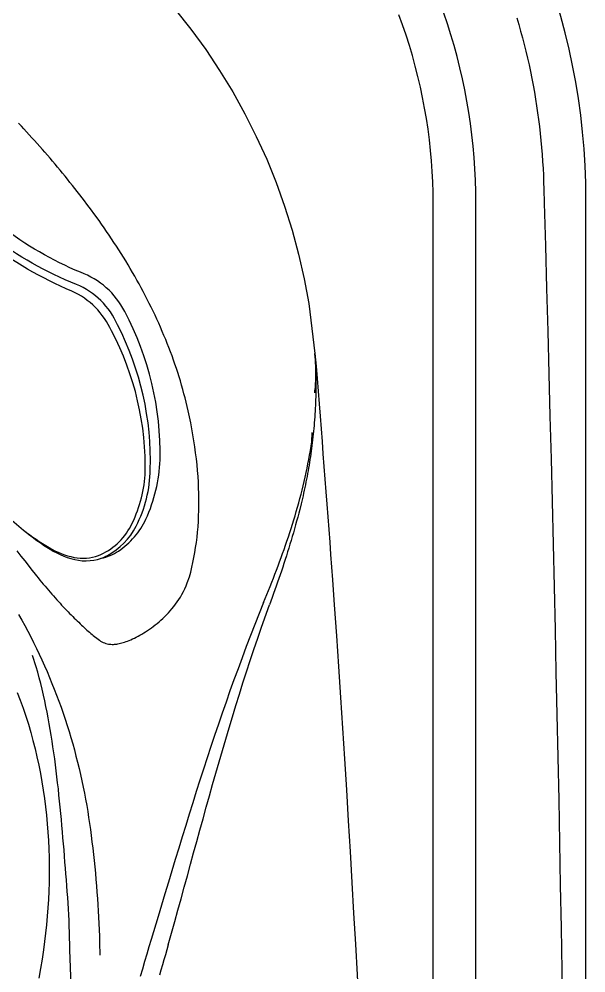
# Model space of a CAD drawing. Extents: x 403 to 503, y 484 to 637.
# Drawn here: x 493.21 to 503.13, y 566.23 to 582.93 of the extents above; entities that cross this region are included whole.
import ezdxf

# ---------------------------------------------------------------- set-up
doc = ezdxf.new("R2010")
doc.units = 0
doc.header["$MEASUREMENT"] = 0
for name, color, linetype in [('1', 4, 'Continuous'), ('1_CYAN', 4, 'Continuous'), ('2', 2, 'Continuous'), ('SPA', 2, 'Continuous')]:
    doc.layers.add(name, color=color, linetype=linetype)

# ---------------------------------------------------------------- blocks, each defined once
blk = doc.blocks.new('Pillow07')
at = {"layer": '1_CYAN', "color": 4, "linetype": 'Continuous'}
blk.add_lwpolyline([(-2.358, -0.87, -0.006603), (-5.745, -0.616, -0.021924), (-6.178, -0.554, -0.081502), (-6.683, -0.382, -0.155149), (-7.057, -0.002, -0.083013), (-7.178, 0.3, -0.136326), (-7.125, 1.034, -0.096778), (-6.565, 1.944, -0.127397), (-4.291, 3.344, -0.186872), (-3.258, 3.28, 0.065625), (-1.71, 2.868, 0.071435), (1.71, 2.868, 0.065625), (3.258, 3.28, -0.186872), (4.291, 3.344, -0.127397), (6.565, 1.944, -0.096778), (7.125, 1.034, -0.136326), (7.178, 0.3, -0.083013), (7.057, -0.002, -0.155149), (6.683, -0.382, -0.081502), (6.178, -0.554, -0.021924), (5.745, -0.616, -0.006603), (2.358, -0.87, -0.02343)], format="xyb", close=True, dxfattribs=at)
at = {"layer": '1_CYAN', "color": 3, "linetype": 'Continuous'}
for points in [[(-7.051, -0.007, -0.035917), (-7.097, 0.106, -0.150356), (-7.089, 0.827, -0.114334), (-6.565, 1.702, -0.12673), (-4.367, 3.088, -0.194366), (-3.357, 3.079, 0.069606), (-1.71, 2.626, 0.073636), (1.71, 2.626, 0.069606), (3.357, 3.079, -0.194366), (4.367, 3.088, -0.12673), (6.565, 1.702, -0.114334), (7.089, 0.827, -0.150356), (7.097, 0.106, -0.034443), (7.053, -0.003)], [(-5.745, -0.616, -0.03429), (-6.274, -0.516, -0.087533), (-6.708, -0.327, -0.132713), (-6.986, -0.006, -0.179167), (-7.021, 0.761, -0.10283), (-6.565, 1.573, -0.130003), (-4.366, 2.938, -0.182201), (-3.385, 2.942, 0.065189), (-1.71, 2.497, 0.071467), (1.71, 2.497, 0.065189), (3.385, 2.942, -0.182201), (4.366, 2.938, -0.130003), (6.565, 1.573, -0.10283), (7.021, 0.761, -0.179167), (6.986, -0.006, -0.132713), (6.708, -0.327, -0.087533), (6.274, -0.516, -0.03429), (5.745, -0.616)], [(-0.014, 1.929, 0.082097), (-2.745, 1.506, 0.081749), (-3.889, 0.917, 0.10997), (-4.213, 0.537, 0.288824), (-4.2, 0.045, 0.128848), (-3.81, -0.311, 0.064282), (-3.023, -0.615, 0.029904), (-2.157, -0.782, 0.020061), (-1.104, -0.879, 0.013811), (0, -0.907, 0.013811), (1.104, -0.879, 0.020061), (2.157, -0.782, 0.029904), (3.023, -0.615, 0.064282), (3.81, -0.311, 0.128848), (4.2, 0.045, 0.288824), (4.213, 0.537, 0.10997), (3.889, 0.917, 0.081749), (2.745, 1.506, 0.082097), (0.014, 1.929)], [(0.011, 1.79, 0.069931), (-2.482, 1.457, 0.085576), (-3.783, 0.864, 0.092534), (-4.083, 0.559, 0.328712), (-4.083, 0.027, 0.110973), (-3.715, -0.285, 0.062647), (-2.923, -0.588, 0.030211), (-2.047, -0.756, 0.019896), (-1.004, -0.852, 0.013777), (0, -0.878, 0.013777), (1.004, -0.852, 0.019896), (2.047, -0.756, 0.030211), (2.923, -0.588, 0.062647), (3.715, -0.285, 0.110973), (4.083, 0.027, 0.328712), (4.083, 0.559, 0.092534), (3.783, 0.864, 0.085576), (2.482, 1.457, 0.069931), (-0.011, 1.79)], [(-0.673, -0.235, -0.282153), (-0.657, 0.213, -0.468167), (0.424, 0.365), (0.53, 0.464, 0.460953), (-0.64, 0.337, 0.238725), (-0.726, -0.14, 0.137161), (-0.575, -0.35, 0.261069), (-0.572, -0.35, 0.46986), (-0.572, -0.349, -0.265453), (-0.636, -0.154, -0.195188), (-0.504, 0.022, -0.314105), (0, 0), (0.103, 0.084, 0.355977), (-0.538, 0.084, 0.328478), (-0.641, -0.257, -0.416518), (-0.642, -0.26, -0.387302), (-0.648, -0.259, -0.279485), (-0.621, 0.078, -0.429748), (0.212, 0.176), (0.318, 0.268, 0.422176), (-0.607, 0.19, 0.293997), (-0.668, -0.234, -0.469659), (-0.669, -0.236, -0.320928), (-0.673, -0.236)], [(-0.103, -0.081, 0.285107), (0.492, -0.111, 0.365107), (0.641, 0.3, -0.389885), (0.642, 0.303, -0.434748), (0.648, 0.302, -0.361319), (0.536, -0.156, -0.307672), (-0.212, -0.163), (-0.318, -0.239, 0.290786), (0.528, -0.239, 0.371252), (0.668, 0.272, -0.388988), (0.669, 0.275, -0.244043), (0.673, 0.274, -0.383995), (0.537, -0.307, -0.280367), (-0.424, -0.313), (-0.53, -0.383, 0.237756), (0.409, -0.447, 0.379998), (0.74, 0.108, 0.130298), (0.575, 0.42, 0.419454), (0.572, 0.419, 0.370938), (0.572, 0.418, -0.227085), (0.632, 0.16, -0.183703), (0.51, -0.012, -0.310404), (0, 0), (-0.106, -0.083)]]:
    blk.add_lwpolyline(points, format="xyb", dxfattribs=at)
blk = doc.blocks.new('2010GRANDEE')
at = {"layer": 'SPA', "color": 3, "linetype": 'Continuous'}
blk.add_line((98.186, 12.057), (98.186, 79.054), dxfattribs=at)
at = {"layer": 'SPA', "color": 4}
blk.add_lwpolyline([(12, 0), (88.112, 0, 0.414214), (100.112, 12), (100.112, 79.111, 0.414214), (88.112, 91.111), (12, 91.111, 0.414214), (0, 79.111), (0, 12, 0.414214)], format="xyb", close=True, dxfattribs=at)
at = {"layer": 'SPA', "color": 3, "linetype": 'Continuous'}
for points in [[(98.902, 82.3), (98.936, 82.183), (98.969, 82.066), (99.001, 81.948), (99.032, 81.83), (99.061, 81.712), (99.089, 81.593), (99.116, 81.475), (99.141, 81.355), (99.165, 81.236), (99.188, 81.116), (99.209, 80.996), (99.23, 80.876), (99.249, 80.756), (99.266, 80.635), (99.283, 80.515), (99.298, 80.394), (99.312, 80.272), (99.324, 80.15), (99.335, 80.029), (99.345, 79.906), (99.354, 79.784), (99.361, 79.662), (99.367, 79.54), (99.371, 79.418), (99.375, 79.295), (99.382, 79.051)], [(98.186, 79.054), (98.184, 79.253), (98.178, 79.453), (98.168, 79.652), (98.155, 79.85), (98.137, 80.049), (98.115, 80.247), (98.09, 80.445), (98.061, 80.642), (98.028, 80.839), (97.991, 81.035), (97.95, 81.23), (97.905, 81.424), (97.856, 81.618), (97.804, 81.81), (97.748, 82.001), (97.688, 82.191), (97.625, 82.38)], [(97.436, 79.055), (97.435, 79.24), (97.43, 79.424), (97.421, 79.608), (97.408, 79.793), (97.391, 79.977), (97.371, 80.162), (97.347, 80.347), (97.319, 80.532), (97.287, 80.717), (97.252, 80.902), (97.213, 81.086), (97.171, 81.27), (97.124, 81.452), (97.074, 81.635), (97.021, 81.815), (96.964, 81.995), (96.903, 82.174), (96.838, 82.35)], [(91.496, 78.872), (91.455, 78.927), (91.414, 78.982), (91.373, 79.037), (91.332, 79.092), (91.29, 79.146), (91.248, 79.201), (91.206, 79.255), (91.164, 79.309), (91.121, 79.363), (91.078, 79.416), (91.035, 79.47), (90.992, 79.523), (90.949, 79.576), (90.905, 79.629), (90.861, 79.682), (90.817, 79.734), (90.773, 79.786), (90.729, 79.839), (90.684, 79.891), (90.639, 79.943), (90.594, 79.994), (90.549, 80.046), (90.503, 80.097), (90.457, 80.148), (90.411, 80.199), (90.365, 80.25), (90.319, 80.3), (90.272, 80.351), (90.226, 80.401), (90.179, 80.451)], [(90.146, 72.966), (90.22, 72.874), (90.286, 72.791), (90.344, 72.717), (90.395, 72.651), (90.491, 72.529)], [(97.436, 12.055), (97.436, 15.405), (97.436, 18.755), (97.436, 22.105), (97.436, 25.455), (97.436, 28.805), (97.436, 32.155), (97.436, 35.505), (97.436, 38.855), (97.436, 42.205), (97.436, 45.555), (97.436, 48.905), (97.436, 52.255), (97.436, 55.605), (97.436, 58.955), (97.436, 62.305), (97.436, 65.655), (97.436, 69.005), (97.436, 72.355), (97.436, 79.055)], [(99.382, 79.051), (99.403, 78.305), (99.424, 77.559), (99.444, 76.813), (99.464, 76.067), (99.483, 75.321), (99.502, 74.575), (99.52, 73.828), (99.538, 73.082), (99.555, 72.336), (99.572, 71.59), (99.588, 70.844), (99.604, 70.098), (99.62, 69.351), (99.635, 68.605), (99.649, 67.859), (99.663, 67.113), (99.677, 66.367), (99.69, 65.62), (99.702, 64.874)], [(93.148, 75.417), (93.131, 75.493), (93.113, 75.568), (93.094, 75.642), (93.074, 75.717), (93.054, 75.791), (93.033, 75.865), (93.011, 75.939), (92.988, 76.013), (92.965, 76.087), (92.941, 76.16), (92.916, 76.233), (92.891, 76.306), (92.865, 76.378), (92.838, 76.451), (92.81, 76.523), (92.782, 76.594), (92.754, 76.666), (92.724, 76.737), (92.694, 76.808), (92.664, 76.879), (92.632, 76.95), (92.6, 77.02), (92.568, 77.09), (92.535, 77.16), (92.501, 77.229), (92.467, 77.298), (92.432, 77.367), (92.397, 77.436), (92.361, 77.504), (92.324, 77.572), (92.287, 77.64), (92.25, 77.707), (92.212, 77.774), (92.173, 77.841), (92.134, 77.908), (92.095, 77.974), (92.055, 78.04), (92.015, 78.106), (91.974, 78.171), (91.932, 78.236), (91.891, 78.301), (91.848, 78.366), (91.806, 78.43), (91.763, 78.494), (91.719, 78.558), (91.675, 78.621), (91.631, 78.684), (91.586, 78.747), (91.496, 78.872)], [(95.368, 76.421), (95.37, 76.37), (95.373, 76.319), (95.375, 76.269), (95.377, 76.218), (95.379, 76.168), (95.38, 76.117), (95.381, 76.067), (95.382, 76.016), (95.383, 75.966), (95.383, 75.915), (95.383, 75.865), (95.383, 75.814), (95.382, 75.763), (95.381, 75.713), (95.38, 75.662), (95.379, 75.612), (95.377, 75.561), (95.375, 75.511), (95.372, 75.461), (95.37, 75.41), (95.367, 75.36), (95.364, 75.31), (95.36, 75.259), (95.356, 75.209), (95.352, 75.159), (95.347, 75.109), (95.343, 75.059), (95.338, 75.009), (95.332, 74.959), (95.327, 74.909), (95.321, 74.859), (95.315, 74.81), (95.308, 74.76), (95.301, 74.711), (95.294, 74.661), (95.287, 74.612), (95.279, 74.562), (95.272, 74.513), (95.264, 74.464), (95.255, 74.415), (95.247, 74.366), (95.238, 74.317), (95.229, 74.268), (95.219, 74.22), (95.21, 74.171), (95.2, 74.123), (95.19, 74.074), (95.179, 74.026), (95.169, 73.978), (95.158, 73.93), (95.147, 73.882), (95.136, 73.834), (95.124, 73.786), (95.101, 73.691)], [(95.363, 75.729), (95.367, 75.764), (95.371, 75.798), (95.374, 75.833), (95.377, 75.867), (95.379, 75.902), (95.381, 75.936), (95.382, 75.971), (95.383, 76.005), (95.383, 76.04), (95.384, 76.075), (95.383, 76.109), (95.383, 76.144), (95.382, 76.179), (95.381, 76.213), (95.379, 76.248), (95.377, 76.282), (95.375, 76.317), (95.373, 76.352), (95.368, 76.421)], [(93.168, 72.512), (93.191, 72.593), (93.211, 72.677), (93.23, 72.761), (93.248, 72.847), (93.264, 72.934), (93.278, 73.022), (93.291, 73.112), (93.302, 73.203), (93.312, 73.294), (93.32, 73.387), (93.326, 73.482), (93.331, 73.577), (93.334, 73.673), (93.335, 73.77), (93.335, 73.868), (93.334, 73.967), (93.331, 74.067), (93.326, 74.167), (93.32, 74.269), (93.312, 74.371), (93.302, 74.473), (93.291, 74.577), (93.278, 74.681), (93.264, 74.786), (93.249, 74.891), (93.231, 74.997), (93.212, 75.102), (93.192, 75.208), (93.148, 75.417)], [(94.469, 72.058), (94.498, 72.129), (94.527, 72.2), (94.555, 72.271), (94.584, 72.342), (94.612, 72.414), (94.64, 72.485), (94.667, 72.557), (94.695, 72.629), (94.722, 72.701), (94.749, 72.773), (94.775, 72.846), (94.801, 72.918), (94.827, 72.991), (94.852, 73.064), (94.877, 73.137), (94.902, 73.211), (94.926, 73.284), (94.95, 73.358), (94.973, 73.432), (94.996, 73.506), (95.019, 73.58), (95.041, 73.655), (95.062, 73.729), (95.083, 73.804), (95.103, 73.879), (95.123, 73.955), (95.143, 74.03), (95.161, 74.106), (95.179, 74.182), (95.197, 74.258), (95.214, 74.335), (95.23, 74.411), (95.245, 74.488), (95.26, 74.565), (95.274, 74.643), (95.288, 74.72), (95.3, 74.798), (95.312, 74.876), (95.32, 75.035)], [(95.101, 73.691), (95.083, 73.623), (95.065, 73.555), (95.047, 73.486), (95.028, 73.418), (95.009, 73.35), (94.99, 73.283), (94.97, 73.215), (94.95, 73.148), (94.93, 73.08), (94.909, 73.013), (94.889, 72.946), (94.867, 72.879), (94.846, 72.812), (94.824, 72.745), (94.803, 72.679), (94.78, 72.612), (94.758, 72.546), (94.735, 72.48), (94.713, 72.414), (94.69, 72.348), (94.667, 72.282), (94.643, 72.216), (94.62, 72.15), (94.572, 72.019)], [(90.491, 72.529), (90.521, 72.491), (90.551, 72.454), (90.581, 72.418), (90.611, 72.382), (90.641, 72.346), (90.67, 72.311), (90.7, 72.276), (90.73, 72.242), (90.759, 72.208), (90.788, 72.175), (90.817, 72.142), (90.846, 72.11), (90.875, 72.078), (90.904, 72.047), (90.932, 72.016), (90.961, 71.986), (90.989, 71.956), (91.016, 71.927), (91.044, 71.899), (91.072, 71.87), (91.099, 71.843), (91.126, 71.816), (91.152, 71.789), (91.178, 71.763), (91.204, 71.738), (91.23, 71.714), (91.255, 71.69), (91.28, 71.666), (91.304, 71.644), (91.328, 71.622), (91.352, 71.6), (91.375, 71.579), (91.398, 71.559), (91.42, 71.54), (91.442, 71.521), (91.464, 71.502), (91.485, 71.485), (91.506, 71.468), (91.547, 71.435)], [(91.547, 71.435), (91.569, 71.416), (91.592, 71.4), (91.614, 71.385), (91.637, 71.372), (91.66, 71.361), (91.683, 71.352), (91.705, 71.345), (91.728, 71.339), (91.75, 71.334), (91.772, 71.331), (91.794, 71.329), (91.816, 71.328), (91.837, 71.328), (91.858, 71.329), (91.878, 71.331), (91.898, 71.334), (91.918, 71.337), (91.94, 71.341), (91.962, 71.346), (91.985, 71.352), (92.009, 71.359), (92.034, 71.367), (92.061, 71.376), (92.087, 71.386), (92.115, 71.397), (92.144, 71.409), (92.174, 71.423), (92.205, 71.437), (92.236, 71.453), (92.269, 71.47), (92.302, 71.488), (92.335, 71.507), (92.368, 71.527), (92.401, 71.549), (92.435, 71.571), (92.469, 71.594), (92.503, 71.618), (92.537, 71.643), (92.57, 71.669), (92.604, 71.696), (92.637, 71.724), (92.671, 71.753), (92.704, 71.783), (92.736, 71.814), (92.768, 71.846), (92.8, 71.879), (92.832, 71.914), (92.864, 71.951), (92.895, 71.989), (92.925, 72.029), (92.955, 72.07), (92.984, 72.113), (93.012, 72.157), (93.039, 72.203), (93.065, 72.251), (93.089, 72.3), (93.111, 72.351), (93.132, 72.403), (93.168, 72.512)], [(90.179, 71.852), (90.233, 71.754), (90.287, 71.656), (90.339, 71.557), (90.391, 71.458), (90.441, 71.358), (90.49, 71.257), (90.538, 71.156), (90.585, 71.055), (90.631, 70.953), (90.676, 70.85), (90.719, 70.748), (90.762, 70.644), (90.803, 70.541), (90.844, 70.436), (90.883, 70.332), (90.921, 70.227), (90.958, 70.121), (90.993, 70.016), (91.028, 69.909), (91.061, 69.803), (91.094, 69.696), (91.125, 69.589), (91.155, 69.481), (91.183, 69.373), (91.211, 69.265), (91.238, 69.156), (91.263, 69.047), (91.287, 68.938), (91.31, 68.829), (91.331, 68.721), (91.351, 68.615), (91.37, 68.509), (91.388, 68.404), (91.404, 68.298), (91.42, 68.193), (91.435, 68.087), (91.449, 67.979), (91.463, 67.871), (91.476, 67.761), (91.489, 67.651), (91.501, 67.541), (91.512, 67.431), (91.523, 67.321), (91.532, 67.211), (91.542, 67.101), (91.55, 66.991), (91.558, 66.88), (91.566, 66.77), (91.572, 66.66), (91.579, 66.549), (91.584, 66.439), (91.589, 66.329), (91.593, 66.218), (91.597, 66.108), (91.602, 65.887)], [(94.469, 72.058), (94.391, 71.866), (94.314, 71.674), (94.239, 71.481), (94.165, 71.288), (94.092, 71.095), (94.02, 70.901), (93.949, 70.707), (93.879, 70.513), (93.811, 70.318), (93.743, 70.124), (93.676, 69.928), (93.61, 69.733), (93.544, 69.537), (93.48, 69.341), (93.416, 69.145), (93.352, 68.948), (93.289, 68.751), (93.227, 68.553), (93.165, 68.356), (93.104, 68.158), (93.043, 67.959), (92.982, 67.76), (92.921, 67.561), (92.861, 67.362), (92.801, 67.162), (92.74, 66.962), (92.68, 66.762), (92.62, 66.562), (92.5, 66.16)], [(92.799, 66.07), (92.856, 66.271), (92.912, 66.473), (92.968, 66.674), (93.023, 66.875), (93.078, 67.076), (93.133, 67.276), (93.188, 67.477), (93.243, 67.677), (93.298, 67.877), (93.353, 68.077), (93.409, 68.276), (93.464, 68.476), (93.52, 68.675), (93.576, 68.874), (93.632, 69.073), (93.689, 69.271), (93.747, 69.469), (93.805, 69.667), (93.864, 69.865), (93.923, 70.062), (93.984, 70.259), (94.045, 70.456), (94.107, 70.653), (94.17, 70.849), (94.234, 71.045), (94.299, 71.24), (94.366, 71.436), (94.433, 71.631), (94.572, 72.019)], [(90.155, 70.487), (90.208, 70.349), (90.258, 70.21), (90.305, 70.069), (90.35, 69.928), (90.391, 69.786), (90.43, 69.643), (90.467, 69.5), (90.5, 69.356), (90.531, 69.211), (90.56, 69.066), (90.586, 68.92), (90.609, 68.775), (90.63, 68.628), (90.649, 68.482), (90.665, 68.335), (90.679, 68.188), (90.69, 68.041), (90.7, 67.894), (90.706, 67.746), (90.711, 67.599), (90.713, 67.451), (90.713, 67.304), (90.711, 67.156), (90.706, 67.009), (90.7, 66.861), (90.691, 66.714), (90.68, 66.567), (90.666, 66.42), (90.651, 66.273), (90.613, 65.981)], [(92.5, 66.16), (92.461, 66.031), (92.423, 65.902), (92.384, 65.773), (92.345, 65.644), (92.305, 65.515)], [(90.613, 65.981), (90.588, 65.817), (90.561, 65.652), (90.531, 65.486)], [(92.799, 66.07), (92.774, 65.981), (92.748, 65.892), (92.723, 65.803), (92.696, 65.715), (92.67, 65.626), (92.643, 65.538)]]:
    blk.add_lwpolyline(points, dxfattribs=at)
at = {"layer": 'SPA', "color": 2, "linetype": 'Continuous'}
for points in [[(92.921, 82.445), (93.195, 82.099), (93.454, 81.742), (93.698, 81.376), (93.928, 81), (94.142, 80.615), (94.34, 80.222), (94.522, 79.822), (94.687, 79.414), (94.836, 79.001), (94.967, 78.581), (95.082, 78.157), (95.18, 77.728), (95.26, 77.295), (95.368, 76.421)], [(95.368, 76.421), (95.386, 76.201), (95.404, 75.981), (95.421, 75.761), (95.439, 75.541), (95.457, 75.321), (95.474, 75.101), (95.491, 74.881), (95.508, 74.661), (95.525, 74.441), (95.542, 74.221), (95.559, 74.001), (95.576, 73.78), (95.592, 73.56), (95.608, 73.34), (95.625, 73.12), (95.641, 72.9), (95.657, 72.68), (95.673, 72.46), (95.704, 72.019)], [(95.704, 72.019), (95.742, 71.48), (95.778, 70.94), (95.815, 70.4), (95.85, 69.861), (95.884, 69.321), (95.918, 68.781), (95.951, 68.241), (95.983, 67.701), (96.015, 67.161), (96.045, 66.621), (96.075, 66.081), (96.104, 65.541), (96.133, 65), (96.16, 64.46), (96.187, 63.92), (96.213, 63.379), (96.238, 62.839), (96.263, 62.298), (96.309, 61.217)], [(91.078, 65.981), (91.075, 66.083), (91.072, 66.185), (91.069, 66.287), (91.066, 66.389), (91.062, 66.491), (91.057, 66.593), (91.052, 66.695), (91.046, 66.797), (91.039, 66.898), (91.031, 67), (91.023, 67.102), (91.015, 67.205), (91.007, 67.308), (90.998, 67.412), (90.99, 67.517), (90.982, 67.622), (90.973, 67.728), (90.964, 67.834), (90.955, 67.941), (90.946, 68.047), (90.937, 68.154), (90.927, 68.261), (90.917, 68.368), (90.907, 68.476), (90.896, 68.583), (90.885, 68.69), (90.874, 68.796), (90.862, 68.903), (90.849, 69.009), (90.837, 69.115), (90.823, 69.22), (90.81, 69.325), (90.795, 69.429), (90.78, 69.532), (90.765, 69.635), (90.749, 69.737), (90.732, 69.838), (90.714, 69.939), (90.696, 70.04), (90.676, 70.141), (90.656, 70.241), (90.635, 70.341), (90.612, 70.441), (90.589, 70.541), (90.565, 70.641), (90.539, 70.74), (90.512, 70.839), (90.484, 70.937), (90.423, 71.133)], [(91.097, 65.359), (91.078, 65.981)]]:
    blk.add_lwpolyline(points, dxfattribs=at)
at = {"layer": '2', "linetype": 'Continuous', "xscale": -1, "rotation": 315}
blk.add_blockref('Pillow07', (86.639, 77.826), dxfattribs=at)

msp = doc.modelspace()

# ---------------------------------------------------------------- block references
at = {"layer": '1'}
msp.add_blockref('2010GRANDEE', (403.021, 500.653), dxfattribs=at)

doc.saveas('drawing.dxf')
